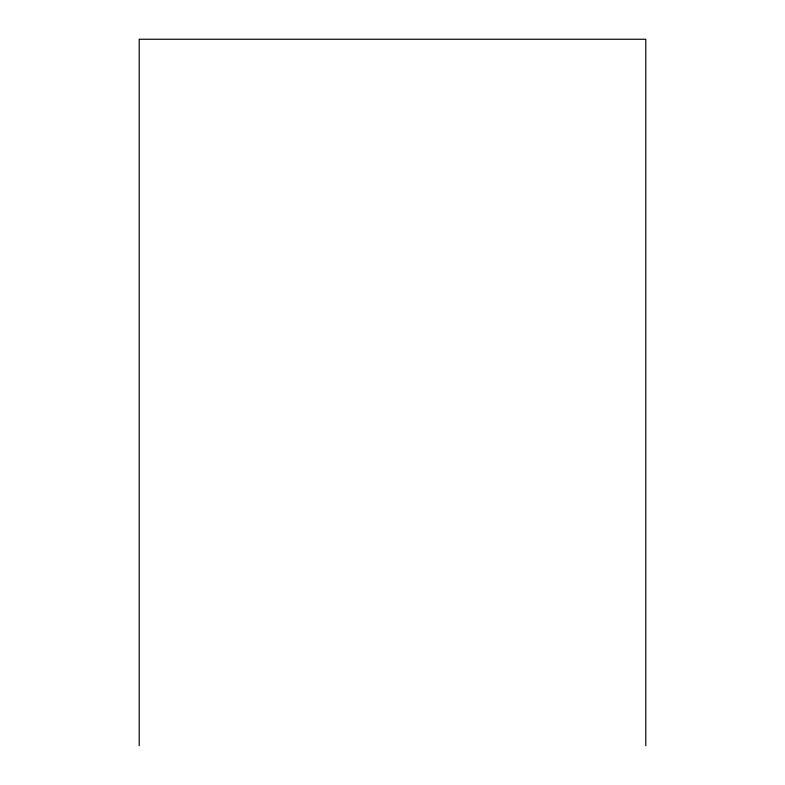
<?xml version="1.0" encoding="UTF-8"?>
<svg xmlns="http://www.w3.org/2000/svg" width="785" height="785" viewBox="0 0 785 785"><rect width="100%" height="100%" fill="white"/><g stroke="black" fill="none" stroke-linecap="round" stroke-linejoin="round"><path stroke-width="1.18" d="M645.79 745.75L645.79 39.25L139.21 39.25L139.21 745.75"/></g></svg>
